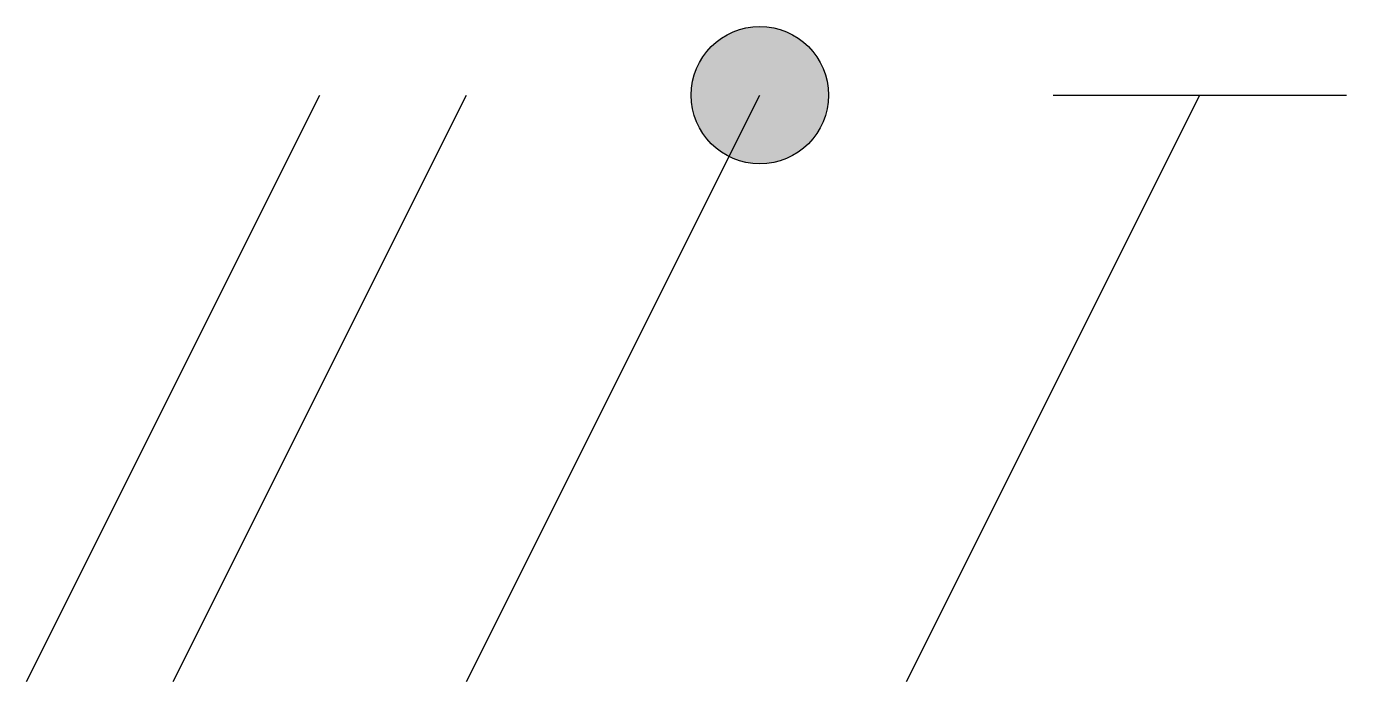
# Model space of a CAD drawing. Header units: millimetres. Extents: x -1 to 8, y -2 to 2.47.
import ezdxf

# ---------------------------------------------------------------- set-up
doc = ezdxf.new("R2010")
doc.units = ezdxf.units.MM
doc.layers.add('SYMB_FIL_FIN', color=1, linetype='Continuous')

msp = doc.modelspace()

# ---------------------------------------------------------------- hatches: boundary and pattern name
at = {"layer": 'SYMB_FIL_FIN'}
msp.add_hatch(color=256, dxfattribs=at).paths.add_polyline_path([(4.46875, 2, 1), (3.53125, 2, 1)])

# ---------------------------------------------------------------- linework, layer by layer
for p, q in [((-1, -2), (1, 2)), ((0, -2), (2, 2)), ((2, -2), (4, 2)), ((5, -2), (7, 2)), ((6, 2), (8, 2))]:
    msp.add_line(p, q, dxfattribs=at)
msp.add_circle((4, 2), 0.46875, dxfattribs=at)

doc.saveas('drawing.dxf')
